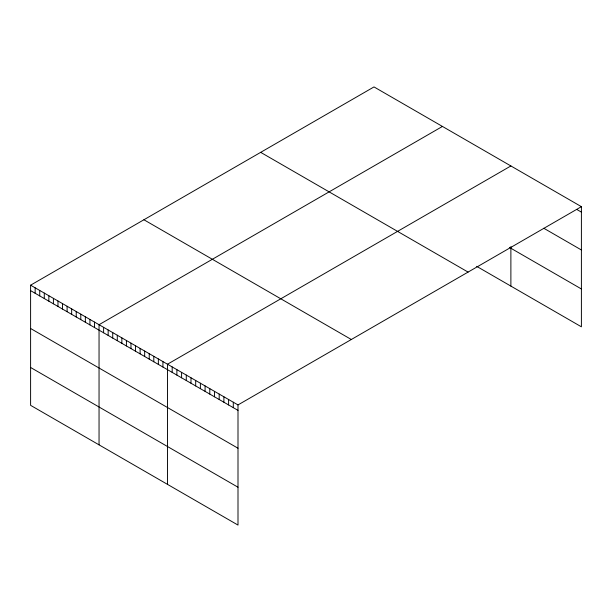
<?xml version="1.0" encoding="UTF-8"?>
<svg xmlns="http://www.w3.org/2000/svg" width="612" height="612" viewBox="0 0 612 612"><rect width="100%" height="100%" fill="white"/><g stroke="black" fill="none" stroke-linecap="round" stroke-linejoin="round"><path stroke-width="0.92" d="M581.4 206.665L237.999 404.93L237.999 525.073L30.6 405.335L30.6 285.184L374.001 86.927L581.4 206.665L581.4 326.816L476.664 266.342M442.445 126.439L99.045 324.704L99.045 444.848M510.882 165.959L167.481 364.216L167.481 484.36M576.695 209.403L581.4 212.119M543.793 228.253L581.4 249.971M509.36 247.37L581.4 288.963M260.681 152.35L468.081 272.095M143.919 219.762L351.319 339.499M30.6 285.184L237.999 404.93M30.6 290.639L237.999 410.377M30.6 328.491L237.999 448.229M30.6 367.483L237.999 487.221M510.882 246.628L510.882 286.102M233.294 402.214L233.294 407.668M228.597 399.498L228.597 404.953M223.893 396.783L223.893 402.237M219.195 394.074L219.195 399.521M214.491 391.359L214.491 396.806M209.794 388.643L209.794 394.097M205.089 385.927L205.089 391.382M200.392 383.219L200.392 388.666M195.687 380.503L195.687 385.95M190.99 377.788L190.99 383.242M186.285 375.072L186.285 380.526M181.588 372.356L181.588 377.811M176.883 369.648L176.883 375.095M172.186 366.932L172.186 372.379M162.922 361.585L162.922 367.032M158.355 358.946L158.355 364.4M153.796 356.314L153.796 361.769M149.229 353.682L149.229 359.129M144.669 351.043L144.669 356.498M140.11 348.412L140.11 353.866M135.543 345.78L135.543 351.227M130.983 343.141L130.983 348.595M126.416 340.509L126.416 345.956M121.857 337.87L121.857 343.324M117.29 335.238L117.29 340.693M112.73 332.607L112.73 338.053M108.163 329.967L108.163 335.422M103.604 327.336L103.604 332.79M94.478 322.065L94.478 327.519M89.918 319.433L89.918 324.888M85.351 316.802L85.351 322.249M80.792 314.163L80.792 319.617M76.225 311.531L76.225 316.985M71.665 308.899L71.665 314.346M67.106 306.26L67.106 311.715M62.539 303.628L62.539 309.083M57.979 300.997L57.979 306.444M53.412 298.358L53.412 303.812M48.853 295.726L48.853 301.173M44.286 293.087L44.286 298.541M39.726 290.455L39.726 295.91M35.159 287.824L35.159 293.27"/></g></svg>
